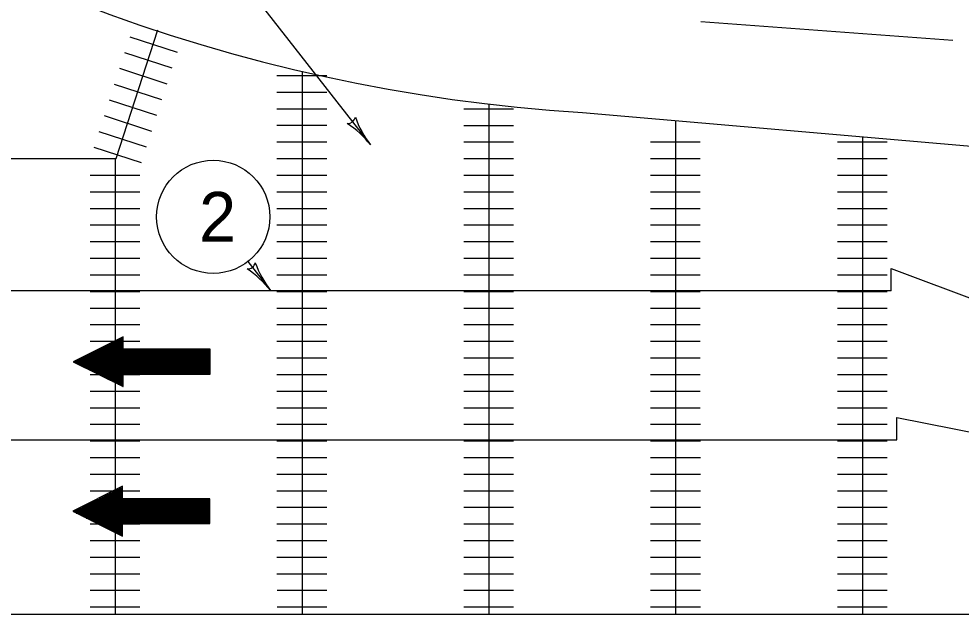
# Model space of a CAD drawing. Extents: x 1007 to 1035.5, y 1000.5 to 1021.5.
# Drawn here: x 1020.634 to 1024.418, y 1011.097 to 1013.487 of the extents above; entities that cross this region are included whole.
import ezdxf

# ---------------------------------------------------------------- set-up
doc = ezdxf.new("R2010")
doc.units = 0
doc.layers.add('Level 1', color=7, linetype='Continuous')
doc.layers.add('Level 2', color=7, linetype='Continuous')

msp = doc.modelspace()

# ---------------------------------------------------------------- linework, layer by layer
at = {"layer": 'Level 1'}
for p, q in [((1021.1084, 1014.1798), (1022.0463, 1012.9814)), ((1023.3731, 1013.4768), (1024.3844, 1013.4016)), ((1021.0255, 1012.9258), (1021.1918, 1013.443)), ((1021.0795, 1013.4155), (1021.2697, 1013.3536)), ((1021.0589, 1013.3523), (1021.2491, 1013.2902)), ((1021.0383, 1013.2888), (1021.2285, 1013.2269)), ((1021.6706, 1013.2598), (1021.8705, 1013.2598)), ((1021.0177, 1013.2253), (1021.2078, 1013.1635)), ((1021.6706, 1013.1931), (1021.8705, 1013.1931)), ((1020.997, 1013.162), (1021.1872, 1013.1001)), ((1021.6706, 1013.1263), (1021.8705, 1013.1263)), ((1022.4206, 1013.1263), (1022.6205, 1013.1263)), ((1022.897, 1013.1112), (1031.1726, 1012.3968)), ((1020.9763, 1013.0986), (1021.1665, 1013.0367)), ((1020.9557, 1013.0353), (1021.1458, 1012.9733)), ((1021.6706, 1013.0597), (1021.8705, 1013.0597)), ((1022.4206, 1013.0596), (1022.6205, 1013.0596)), ((1021.6706, 1012.9929), (1021.8705, 1012.9929)), ((1022.4206, 1012.9929), (1022.6205, 1012.9929)), ((1023.1706, 1012.9929), (1023.3705, 1012.9929)), ((1023.9206, 1012.9929), (1024.1205, 1012.9929)), ((1020.9351, 1012.9718), (1021.1253, 1012.9099)), ((1020.4298, 1012.9258), (1021.0255, 1012.9258)), ((1021.6706, 1012.9263), (1021.8705, 1012.9263)), ((1022.4206, 1012.9263), (1022.6205, 1012.9263)), ((1023.1706, 1012.9263), (1023.3705, 1012.9263)), ((1023.9206, 1012.9263), (1024.1205, 1012.9263)), ((1020.9206, 1012.8595), (1021.1205, 1012.8595)), ((1021.6706, 1012.8596), (1021.8705, 1012.8596)), ((1022.4206, 1012.8595), (1022.6205, 1012.8595)), ((1023.1706, 1012.8595), (1023.3705, 1012.8595)), ((1023.9206, 1012.8595), (1024.1205, 1012.8595)), ((1020.9206, 1012.7928), (1021.1205, 1012.7928)), ((1021.6706, 1012.7928), (1021.8705, 1012.7928)), ((1022.4206, 1012.7928), (1022.6205, 1012.7928)), ((1023.1706, 1012.7928), (1023.3705, 1012.7928)), ((1023.9206, 1012.7928), (1024.1205, 1012.7928)), ((1020.9206, 1012.7261), (1021.1205, 1012.7261)), ((1021.6706, 1012.7262), (1021.8705, 1012.7262)), ((1022.4206, 1012.7261), (1022.6205, 1012.7261)), ((1023.1706, 1012.7261), (1023.3705, 1012.7261)), ((1023.9206, 1012.7261), (1024.1205, 1012.7261)), ((1020.9206, 1012.6594), (1021.1205, 1012.6594)), ((1021.6706, 1012.6594), (1021.8705, 1012.6594)), ((1022.4206, 1012.6594), (1022.6205, 1012.6594)), ((1023.1706, 1012.6594), (1023.3705, 1012.6594)), ((1023.9206, 1012.6594), (1024.1205, 1012.6594)), ((1020.9206, 1012.5928), (1021.1205, 1012.5928)), ((1021.6706, 1012.5928), (1021.8705, 1012.5928)), ((1022.4206, 1012.5928), (1022.6205, 1012.5928)), ((1023.1706, 1012.5928), (1023.3705, 1012.5928)), ((1023.9206, 1012.5928), (1024.1205, 1012.5928)), ((1020.9206, 1012.526), (1021.1205, 1012.526)), ((1021.5543, 1012.5125), (1021.6443, 1012.3968)), ((1021.6706, 1012.5261), (1021.8705, 1012.5261)), ((1022.4206, 1012.526), (1022.6205, 1012.526)), ((1023.1706, 1012.526), (1023.3705, 1012.526)), ((1023.9206, 1012.526), (1024.1205, 1012.526)), ((1024.1363, 1012.3949), (1024.1363, 1012.4849)), ((1024.1363, 1012.4849), (1024.6158, 1012.3049)), ((1020.9206, 1012.4593), (1021.1205, 1012.4593)), ((1021.6706, 1012.4593), (1021.8705, 1012.4593)), ((1022.4206, 1012.4593), (1022.6205, 1012.4593)), ((1023.1706, 1012.4593), (1023.3705, 1012.4593)), ((1023.9206, 1012.4593), (1024.1205, 1012.4593)), ((1020.1553, 1012.3968), (1024.1363, 1012.3968)), ((1020.9206, 1012.3926), (1021.1205, 1012.3926)), ((1021.6706, 1012.3927), (1021.8705, 1012.3927)), ((1022.4206, 1012.3926), (1022.6205, 1012.3926)), ((1023.1706, 1012.3926), (1023.3705, 1012.3926)), ((1023.9206, 1012.3926), (1024.1205, 1012.3926)), ((1020.9206, 1012.3259), (1021.1205, 1012.3259)), ((1021.6706, 1012.3259), (1021.8705, 1012.3259)), ((1021.6706, 1012.3259), (1021.8705, 1012.3259)), ((1022.4206, 1012.3259), (1022.6205, 1012.3259)), ((1023.1706, 1012.3259), (1023.3705, 1012.3259)), ((1023.9206, 1012.3259), (1024.1205, 1012.3259)), ((1020.9206, 1012.2593), (1021.1205, 1012.2593)), ((1021.6706, 1012.2593), (1021.8705, 1012.2593)), ((1022.4206, 1012.2593), (1022.6205, 1012.2593)), ((1023.1706, 1012.2593), (1023.3705, 1012.2593)), ((1023.1706, 1012.2593), (1023.3705, 1012.2593)), ((1023.9206, 1012.2593), (1024.1205, 1012.2593)), ((1020.9206, 1012.1926), (1021.1205, 1012.1926)), ((1021.6706, 1012.1926), (1021.8705, 1012.1926)), ((1022.4206, 1012.1926), (1022.6205, 1012.1926)), ((1023.1706, 1012.1926), (1023.3705, 1012.1926)), ((1023.9206, 1012.1926), (1024.1205, 1012.1926)), ((1020.9206, 1012.1259), (1021.1205, 1012.1259)), ((1021.6706, 1012.1259), (1021.8705, 1012.1259)), ((1022.4206, 1012.1259), (1022.6205, 1012.1259)), ((1023.1706, 1012.1259), (1023.3705, 1012.1259)), ((1023.9206, 1012.1259), (1024.1205, 1012.1259)), ((1020.9206, 1012.0593), (1021.1205, 1012.0593)), ((1021.6706, 1012.0593), (1021.8705, 1012.0593)), ((1022.4206, 1012.0593), (1022.6205, 1012.0593)), ((1023.1706, 1012.0593), (1023.3705, 1012.0593)), ((1023.9206, 1012.0593), (1024.1205, 1012.0593)), ((1020.9206, 1011.9926), (1021.1205, 1011.9926)), ((1021.6706, 1011.9926), (1021.8705, 1011.9926)), ((1022.4206, 1011.9926), (1022.6205, 1011.9926)), ((1023.1706, 1011.9926), (1023.3705, 1011.9926)), ((1023.9206, 1011.9926), (1024.1205, 1011.9926)), ((1020.9206, 1011.9259), (1021.1205, 1011.9259)), ((1021.6706, 1011.9259), (1021.8705, 1011.9259)), ((1022.4206, 1011.9259), (1022.6205, 1011.9259)), ((1023.1706, 1011.9259), (1023.3705, 1011.9259)), ((1023.9206, 1011.9259), (1024.1205, 1011.9259)), ((1020.9207, 1011.8593), (1021.1207, 1011.8593)), ((1021.6707, 1011.8593), (1021.8707, 1011.8593)), ((1022.4207, 1011.8593), (1022.6207, 1011.8593)), ((1023.1707, 1011.8593), (1023.3707, 1011.8593)), ((1023.9207, 1011.8593), (1024.1207, 1011.8593)), ((1024.1597, 1011.7968), (1024.1597, 1011.8868)), ((1024.1597, 1011.8868), (1024.6097, 1011.7968)), ((1020.1328, 1011.7968), (1024.1597, 1011.7968)), ((1020.9208, 1011.7926), (1021.1207, 1011.7926)), ((1021.6708, 1011.7926), (1021.8707, 1011.7926)), ((1022.4208, 1011.7926), (1022.6207, 1011.7926)), ((1023.1708, 1011.7926), (1023.3707, 1011.7926)), ((1023.9208, 1011.7926), (1024.1207, 1011.7926)), ((1020.9208, 1011.7259), (1021.1207, 1011.7259)), ((1021.6708, 1011.7259), (1021.8707, 1011.7259)), ((1022.4208, 1011.7259), (1022.6207, 1011.7259)), ((1023.1708, 1011.7259), (1023.3707, 1011.7259)), ((1023.9208, 1011.7259), (1024.1207, 1011.7259)), ((1020.9208, 1011.6593), (1021.1207, 1011.6593)), ((1021.6708, 1011.6593), (1021.8707, 1011.6593)), ((1022.4208, 1011.6593), (1022.6207, 1011.6593)), ((1023.1708, 1011.6593), (1023.3707, 1011.6593)), ((1023.9208, 1011.6593), (1024.1207, 1011.6593)), ((1020.9208, 1011.5926), (1021.1207, 1011.5926)), ((1021.6708, 1011.5926), (1021.8707, 1011.5926)), ((1022.4208, 1011.5926), (1022.6207, 1011.5926)), ((1023.1708, 1011.5926), (1023.3707, 1011.5926)), ((1023.9208, 1011.5926), (1024.1207, 1011.5926)), ((1020.9208, 1011.5259), (1021.1207, 1011.5259)), ((1021.6708, 1011.5259), (1021.8707, 1011.5259)), ((1022.4208, 1011.5259), (1022.6207, 1011.5259)), ((1023.1708, 1011.5259), (1023.3707, 1011.5259)), ((1023.9208, 1011.5259), (1024.1207, 1011.5259)), ((1020.9208, 1011.4593), (1021.1207, 1011.4593)), ((1021.6708, 1011.4593), (1021.8707, 1011.4593)), ((1022.4208, 1011.4593), (1022.6207, 1011.4593)), ((1023.1708, 1011.4593), (1023.3707, 1011.4593)), ((1023.9208, 1011.4593), (1024.1207, 1011.4593)), ((1020.9208, 1011.3926), (1021.1207, 1011.3926)), ((1021.6708, 1011.3926), (1021.8707, 1011.3926)), ((1022.4208, 1011.3926), (1022.6207, 1011.3926)), ((1023.1708, 1011.3926), (1023.3707, 1011.3926)), ((1023.9208, 1011.3926), (1024.1207, 1011.3926)), ((1020.9208, 1011.3259), (1021.1207, 1011.3259)), ((1021.6708, 1011.3259), (1021.8707, 1011.3259)), ((1022.4208, 1011.3259), (1022.6207, 1011.3259)), ((1023.1708, 1011.3259), (1023.3707, 1011.3259)), ((1023.9208, 1011.3259), (1024.1207, 1011.3259)), ((1020.9208, 1011.2593), (1021.1208, 1011.2593)), ((1021.6708, 1011.2593), (1021.8708, 1011.2593)), ((1022.4208, 1011.2593), (1022.6208, 1011.2593)), ((1023.1708, 1011.2593), (1023.3708, 1011.2593)), ((1023.9208, 1011.2593), (1024.1208, 1011.2593)), ((1020.9209, 1011.1926), (1021.1208, 1011.1926)), ((1021.6709, 1011.1926), (1021.8708, 1011.1926)), ((1022.4209, 1011.1926), (1022.6208, 1011.1926)), ((1023.1709, 1011.1926), (1023.3708, 1011.1926)), ((1023.9209, 1011.1926), (1024.1208, 1011.1926)), ((1020.9209, 1011.1259), (1021.1208, 1011.1259)), ((1021.6709, 1011.1259), (1021.8708, 1011.1259)), ((1022.4209, 1011.1259), (1022.6208, 1011.1259)), ((1023.1709, 1011.1259), (1023.3708, 1011.1259)), ((1023.9209, 1011.1259), (1024.1208, 1011.1259)), ((1019.5419, 1011.0968), (1028.0419, 1011.0968))]:
    msp.add_line(p, q, dxfattribs=at)
for points in [[(1020.8527, 1012.1104), (1021.0527, 1012.0108), (1021.0527, 1012.0608), (1021.4027, 1012.0608), (1021.4027, 1012.1608), (1021.0527, 1012.1608), (1021.0527, 1012.2108)], [(1020.8509, 1011.5098), (1021.0509, 1011.4103), (1021.0509, 1011.4603), (1021.4009, 1011.4603), (1021.4009, 1011.5603), (1021.0509, 1011.5603), (1021.0509, 1011.6103)]]:
    msp.add_lwpolyline(points, close=True, dxfattribs=at)
for points in [[(1021.0279, 1012.1983), (1021.0527, 1012.1983)], [(1021.0378, 1012.2033), (1021.0527, 1012.2033)], [(1021.0478, 1012.2083), (1021.0527, 1012.2083)], [(1020.9482, 1012.1583), (1021.4027, 1012.1583)], [(1020.9582, 1012.1633), (1021.0527, 1012.1633)], [(1020.9681, 1012.1683), (1021.0527, 1012.1683)], [(1020.9681, 1012.1683), (1021.0527, 1012.1683)], [(1020.9781, 1012.1733), (1021.0527, 1012.1733)], [(1020.9881, 1012.1783), (1021.0527, 1012.1783)], [(1020.998, 1012.1833), (1021.0527, 1012.1833)], [(1021.008, 1012.1883), (1021.0527, 1012.1883)], [(1021.0179, 1012.1933), (1021.0527, 1012.1933)], [(1020.8784, 1012.1233), (1021.4027, 1012.1233)], [(1020.8884, 1012.1283), (1021.4027, 1012.1283)], [(1020.8984, 1012.1333), (1021.4027, 1012.1333)], [(1020.9083, 1012.1383), (1021.4027, 1012.1383)], [(1020.9183, 1012.1433), (1021.4027, 1012.1433)], [(1020.9283, 1012.1483), (1021.4027, 1012.1483)], [(1020.9383, 1012.1533), (1021.4027, 1012.1533)], [(1020.8568, 1012.1083), (1021.4027, 1012.1083)], [(1020.8585, 1012.1133), (1021.4027, 1012.1133)], [(1020.8668, 1012.1033), (1021.4027, 1012.1033)], [(1020.8668, 1012.1033), (1021.4027, 1012.1033)], [(1020.8685, 1012.1183), (1021.4027, 1012.1183)], [(1020.8769, 1012.0983), (1021.4027, 1012.0983)], [(1020.8869, 1012.0933), (1021.4027, 1012.0933)], [(1020.8969, 1012.0883), (1021.4027, 1012.0883)], [(1020.907, 1012.0833), (1021.4027, 1012.0833)], [(1020.917, 1012.0783), (1021.4027, 1012.0783)], [(1020.9271, 1012.0733), (1021.4027, 1012.0733)], [(1020.9371, 1012.0683), (1021.4027, 1012.0683)], [(1020.9472, 1012.0633), (1021.4027, 1012.0633)], [(1020.9522, 1012.0608), (1021.4027, 1012.0608)], [(1020.9622, 1012.0558), (1021.0527, 1012.0558)], [(1020.9723, 1012.0508), (1021.0527, 1012.0508)], [(1020.9823, 1012.0458), (1021.0527, 1012.0458)], [(1020.9923, 1012.0408), (1021.0527, 1012.0408)], [(1021.0023, 1012.0358), (1021.0527, 1012.0358)], [(1021.0124, 1012.0308), (1021.0527, 1012.0308)], [(1021.0224, 1012.0258), (1021.0527, 1012.0258)], [(1021.0325, 1012.0208), (1021.0527, 1012.0208)], [(1021.0425, 1012.0158), (1021.0527, 1012.0158)], [(1021.0525, 1012.0108), (1021.0527, 1012.0108)], [(1021.0162, 1011.5928), (1021.0509, 1011.5928)], [(1021.0262, 1011.5978), (1021.0509, 1011.5978)], [(1021.0361, 1011.6028), (1021.0509, 1011.6028)], [(1021.0461, 1011.6078), (1021.0509, 1011.6078)], [(1020.9365, 1011.5528), (1021.4009, 1011.5528)], [(1020.9464, 1011.5578), (1021.4009, 1011.5578)], [(1020.9564, 1011.5628), (1021.0509, 1011.5628)], [(1020.9663, 1011.5678), (1021.0509, 1011.5678)], [(1020.9663, 1011.5678), (1021.0509, 1011.5678)], [(1020.9763, 1011.5728), (1021.0509, 1011.5728)], [(1020.9863, 1011.5778), (1021.0509, 1011.5778)], [(1020.9963, 1011.5828), (1021.0509, 1011.5828)], [(1021.0063, 1011.5878), (1021.0509, 1011.5878)], [(1020.8668, 1011.5178), (1021.4009, 1011.5178)], [(1020.8767, 1011.5228), (1021.4009, 1011.5228)], [(1020.8867, 1011.5278), (1021.4009, 1011.5278)], [(1020.8967, 1011.5328), (1021.4009, 1011.5328)], [(1020.9066, 1011.5378), (1021.4009, 1011.5378)], [(1020.9166, 1011.5428), (1021.4009, 1011.5428)], [(1020.9265, 1011.5478), (1021.4009, 1011.5478)], [(1020.8551, 1011.5078), (1021.4009, 1011.5078)], [(1020.8568, 1011.5128), (1021.4009, 1011.5128)], [(1020.8651, 1011.5028), (1021.4009, 1011.5028)], [(1020.8651, 1011.5028), (1021.4009, 1011.5028)], [(1020.8752, 1011.4978), (1021.4009, 1011.4978)], [(1020.8852, 1011.4928), (1021.4009, 1011.4928)], [(1020.8952, 1011.4878), (1021.4009, 1011.4878)], [(1020.9053, 1011.4828), (1021.4009, 1011.4828)], [(1020.9153, 1011.4778), (1021.4009, 1011.4778)], [(1020.9253, 1011.4728), (1021.4009, 1011.4728)], [(1020.9353, 1011.4678), (1021.4009, 1011.4678)], [(1020.9454, 1011.4628), (1021.4009, 1011.4628)], [(1020.9504, 1011.4603), (1021.4009, 1011.4603)], [(1020.9604, 1011.4553), (1021.0509, 1011.4553)], [(1020.9705, 1011.4503), (1021.0509, 1011.4503)], [(1020.9805, 1011.4453), (1021.0509, 1011.4453)], [(1020.9906, 1011.4403), (1021.0509, 1011.4403)], [(1021.0006, 1011.4353), (1021.0509, 1011.4353)], [(1021.0107, 1011.4303), (1021.0509, 1011.4303)], [(1021.0207, 1011.4253), (1021.0509, 1011.4253)], [(1021.0308, 1011.4203), (1021.0509, 1011.4203)], [(1021.0408, 1011.4153), (1021.0509, 1011.4153)], [(1021.0508, 1011.4103), (1021.0509, 1011.4103)]]:
    msp.add_lwpolyline(points, dxfattribs=at)
msp.add_circle((1021.4148, 1012.6922), 0.2274, dxfattribs=at)
for centre, radius, start, end in [((1023.3178, 1019.8981), 6.8, 197.38011, 266.45246), ((1021.5531, 1012.5142), 0.0313, 266.6153, 348.732), ((1021.953, 1012.6366), 0.3909, 199.1879, 217.8346), ((1021.3355, 1012.1569), 0.3909, 37.8407, 56.5095), ((1021.3355, 1012.1569), 0.3909, 37.8285, 37.8407)]:
    msp.add_arc(centre, radius, start, end, dxfattribs=at)
at = {"layer": 'Level 2'}
for p, q in [((1021.7713, 1013.2763), (1021.7713, 1011.0968)), ((1022.5213, 1013.1449), (1022.5213, 1011.0968)), ((1023.2713, 1013.0789), (1023.2713, 1011.0968)), ((1024.0213, 1013.0141), (1024.0213, 1011.0968)), ((1021.0213, 1012.9258), (1021.0213, 1011.0968)), ((1021.0213, 1012.3968), (1021.0213, 1011.0968)), ((1021.7713, 1012.3968), (1021.7713, 1011.0968)), ((1022.5213, 1012.3968), (1022.5213, 1011.0968)), ((1023.2713, 1012.3968), (1023.2713, 1011.0968)), ((1024.0213, 1012.3968), (1024.0213, 1011.0968))]:
    msp.add_line(p, q, dxfattribs=at)
for centre, radius, start, end in [((1021.9547, 1013.0985), 0.0313, 266.8199, 348.9366), ((1021.7384, 1012.7405), 0.3909, 38.0453, 56.7141), ((1022.3541, 1013.2223), 0.3909, 199.3925, 218.0392), ((1021.7384, 1012.7405), 0.3909, 38.0331, 38.0453)]:
    msp.add_arc(centre, radius, start, end, dxfattribs=at)

# ---------------------------------------------------------------- texts
at = {"layer": 'Level 1'}
msp.add_text('2', height=0.2, dxfattribs=at).set_placement((1021.3581, 1012.5922))

doc.saveas('drawing.dxf')
